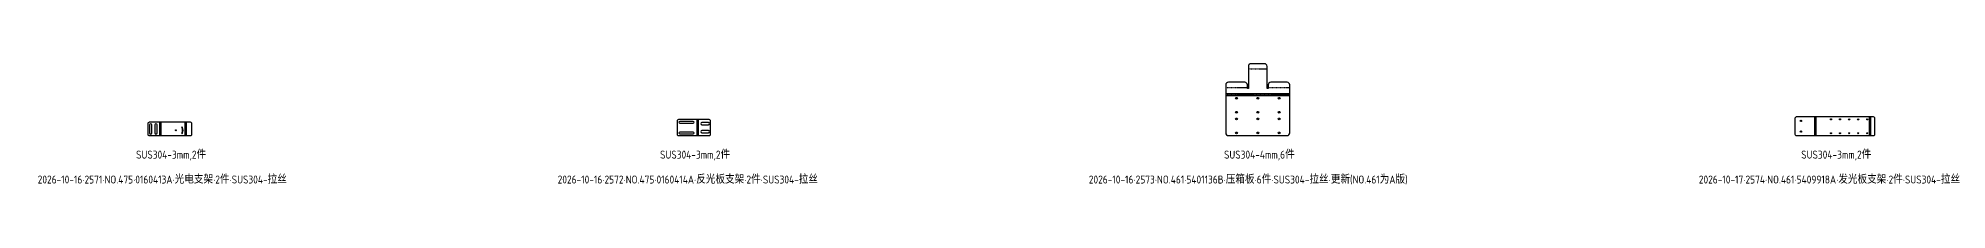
# Model space of a CAD drawing. Header units: inches. Extents: x -1146 to 65066, y 26428 to 27258.
# Drawn here: x -1146 to 6011, y 26428 to 26881 of the extents above; entities that cross this region are included whole.
import ezdxf

# ---------------------------------------------------------------- set-up
doc = ezdxf.new("R2010")
doc.units = ezdxf.units.IN
doc.header["$LTSCALE"] = 0.194989
doc.linetypes.add('CENTER', pattern=[50.8, 31.75, -6.35, 6.35, -6.35])
doc.layers.add('可见 (ISO)', color=7, linetype='Continuous', lineweight=25)
doc.layers.add('折弯线', color=1, linetype='CENTER')
doc.styles.add('Z-English', font='gbenor.shx', dxfattribs={"height": 10, "bigfont": 'hztxt.shx'})

msp = doc.modelspace()

# ---------------------------------------------------------------- linework, layer by layer
at = {"layer": '可见 (ISO)'}
for points in [[(3307, 26620.7, 0.414214), (3317, 26610.7), (3537, 26610.7, 0.414214), (3547, 26620.7), (3547, 26800.7, 0.414214), (3537, 26810.7), (3476, 26810.7, 0.414214), (3466, 26800.7), (3466, 26787.8), (3462, 26787.8), (3462, 26870.7, 0.414214), (3452, 26880.7), (3402, 26880.7, 0.414214), (3392, 26870.7), (3392, 26787.8), (3388, 26787.8), (3388, 26800.7, 0.414214), (3378, 26810.7), (3317, 26810.7, 0.414214), (3307, 26800.7)], [(-734.9, 26615.7, 0.414214), (-729.9, 26610.7), (-574.9, 26610.7, 0.414214), (-569.9, 26615.7), (-569.9, 26655.7, 0.414214), (-574.9, 26660.7), (-729.9, 26660.7, 0.414214), (-734.9, 26655.7)], [(-720.6, 26620.7), (-720.6, 26650.7, 1), (-729.1, 26650.7), (-729.1, 26620.7, 1)], [(-700.6, 26620.7), (-700.6, 26650.7, 1), (-709.1, 26650.7), (-709.1, 26620.7, 1)], [(-604.8, 26620.3, 0.198912), (-604.8, 26641.1, 1), (-608.1, 26639.8, -0.198912), (-608.1, 26621.6, 1)], [(1249.9, 26615.7, 0.414214), (1254.9, 26610.7), (1369.9, 26610.7, 0.414214), (1374.9, 26615.7), (1374.9, 26665.7, 0.414214), (1369.9, 26670.7), (1254.9, 26670.7, 0.414214), (1249.9, 26665.7)], [(1259.9, 26657.5), (1309.9, 26657.5, 1), (1309.9, 26664), (1259.9, 26664, 1)], [(1259.9, 26617.5), (1309.9, 26617.5, 1), (1309.9, 26624), (1259.9, 26624, 1)], [(1342.4, 26651.5), (1367.4, 26651.5, 1), (1367.4, 26660), (1342.4, 26660, 1)], [(1342.4, 26621.5), (1367.4, 26621.5, 1), (1367.4, 26630), (1342.4, 26630, 1)], [(5441.4, 26615.7, 0.414214), (5446.4, 26610.7), (5736.4, 26610.7, 0.414214), (5741.4, 26615.7), (5741.4, 26675.7, 0.414214), (5736.4, 26680.7), (5446.4, 26680.7, 0.414214), (5441.4, 26675.7)]]:
    msp.add_lwpolyline(points, format="xyb", close=True, dxfattribs=at)
for centre, radius in [((3347, 26750.7), 3.5), ((3347, 26698.2), 3.5), ((3427, 26750.7), 3.5), ((3427, 26698.2), 3.5), ((3507, 26750.7), 3.5), ((3507, 26698.2), 3.5), ((-629.9, 26630.7), 1.75), ((3347, 26673.2), 3.5), ((3347, 26620.7), 3.5), ((3427, 26673.2), 3.5), ((3427, 26620.7), 3.5), ((3507, 26673.2), 3.5), ((3507, 26620.7), 3.5), ((5463.9, 26665.7), 2.46), ((5463.9, 26625.7), 2.46), ((5576.4, 26671.7), 2.1), ((5610.4, 26671.7), 2.1), ((5644.4, 26671.7), 2.1), ((5678.4, 26671.7), 2.1), ((5712.4, 26671.7), 2.1), ((5576.4, 26619.7), 2.1), ((5610.4, 26619.7), 2.1), ((5644.4, 26619.7), 2.1), ((5678.4, 26619.7), 2.1), ((5712.4, 26619.7), 2.1)]:
    msp.add_circle(centre, radius, dxfattribs=at)
at = {"layer": '折弯线', "color": 1, "linetype": 'CENTER', "ltscale": 0.5}
for points in [[(3392, 26861.3), (3462, 26861.3)], [(3307, 26791.3), (3388, 26791.3)], [(3466, 26791.3), (3547, 26791.3)], [(3307, 26765.3), (3547, 26765.3)], [(-687.4, 26610.7), (-687.4, 26660.7)], [(-592.4, 26610.7), (-592.4, 26660.7)], [(1327.4, 26610.7), (1327.4, 26670.7)], [(5518.9, 26610.7), (5518.9, 26680.7)], [(5723.9, 26610.7), (5723.9, 26680.7)]]:
    msp.add_lwpolyline(points, dxfattribs=at)
at = {"layer": '折弯线', "color": 5, "linetype": 'CENTER'}
for points in [[(3307, 26768.7), (3547, 26768.7)], [(3307, 26761.9), (3547, 26761.9)], [(-689.9, 26610.7), (-689.9, 26660.7)], [(-684.9, 26610.7), (-684.9, 26660.7)], [(-594.9, 26610.7), (-594.9, 26660.7)], [(-589.9, 26610.7), (-589.9, 26660.7)], [(1324.9, 26610.7), (1324.9, 26670.7)], [(1329.9, 26610.7), (1329.9, 26670.7)], [(5516.4, 26610.7), (5516.4, 26680.7)], [(5521.4, 26610.7), (5521.4, 26680.7)], [(5721.4, 26610.7), (5721.4, 26680.7)], [(5726.4, 26610.7), (5726.4, 26680.7)]]:
    msp.add_lwpolyline(points, dxfattribs=at)

# ---------------------------------------------------------------- texts
at = {"color": 3, "style": 'Z-English'}
for s, p in [('SUS304-3mm,2件', (-779, 26524.4)), ('SUS304-3mm,2件', (1185.8, 26524.4)), ('SUS304-4mm,6件', (3300.4, 26524.4)), ('SUS304-3mm,2件', (5464.8, 26524.4))]:
    msp.add_text(s, height=30, dxfattribs=at).set_placement(p)
at = {"color": 2, "style": 'Z-English'}
for s, p in [('2026-10-16·2571·NO.475·0160413A·光电支架·2件·SUS304-拉丝', (-1148, 26431)), ('2026-10-16·2572·NO.475·0160414A·反光板支架·2件·SUS304-拉丝', (801.8, 26431)), ('2026-10-16·2573·NO.461·5401136B·压箱板·6件·SUS304-拉丝·更新(NO.461为A版)', (2793.4, 26431)), ('2026-10-17·2574·NO.461·5409918A·发光板支架·2件·SUS304-拉丝', (5080.8, 26431))]:
    msp.add_text(s, height=30, dxfattribs=at).set_placement(p)

doc.saveas('drawing.dxf')
